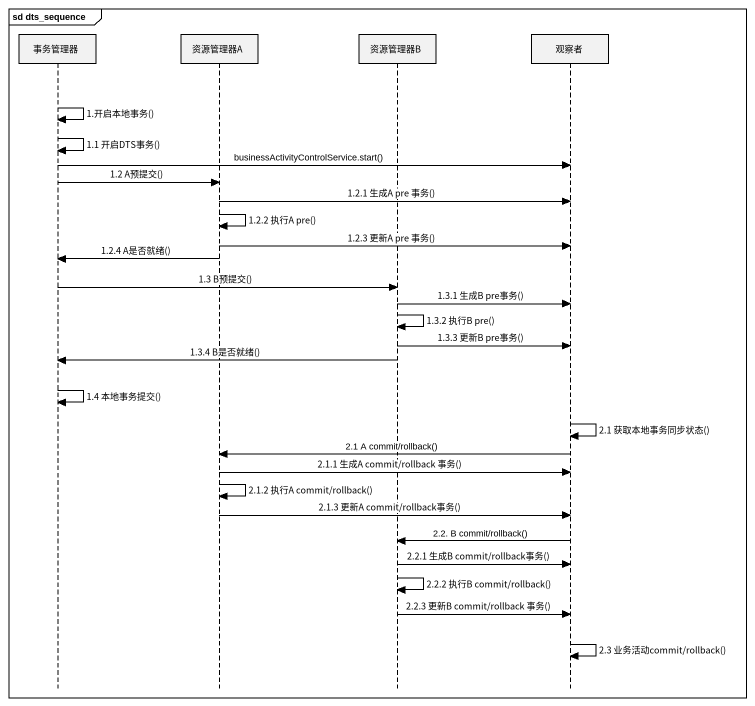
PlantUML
@startuml
mainframe sd dts_sequence
hide footbox
participant 事务管理器
participant 资源管理器A
participant 资源管理器B
participant 观察者

事务管理器 -> 事务管理器 : 1.开启本地事务()
事务管理器 -> 事务管理器 : 1.1 开启DTS事务()
事务管理器 -> 观察者 : businessActivityControlService.start()
事务管理器 -> 资源管理器A : 1.2 A预提交()
资源管理器A -> 观察者 : 1.2.1 生成A pre 事务()
资源管理器A -> 资源管理器A : 1.2.2 执行A pre()
资源管理器A -> 观察者 : 1.2.3 更新A pre 事务()
资源管理器A -> 事务管理器 : 1.2.4 A是否就绪()
事务管理器 -> 资源管理器B : 1.3 B预提交()
资源管理器B -> 观察者 : 1.3.1 生成B pre事务()
资源管理器B -> 资源管理器B : 1.3.2 执行B pre()
资源管理器B -> 观察者 : 1.3.3 更新B pre事务()
资源管理器B -> 事务管理器 : 1.3.4 B是否就绪()
事务管理器 -> 事务管理器 : 1.4 本地事务提交()
观察者 -> 观察者 : 2.1 获取本地事务同步状态()
观察者 -> 资源管理器A : 2.1 A commit/rollback()
资源管理器A -> 观察者 : 2.1.1 生成A commit/rollback 事务()
资源管理器A -> 资源管理器A : 2.1.2 执行A commit/rollback()
资源管理器A -> 观察者 : 2.1.3 更新A commit/rollback事务()
观察者 -> 资源管理器B : 2.2. B commit/rollback()
资源管理器B -> 观察者 : 2.2.1 生成B commit/rollback事务()
资源管理器B -> 资源管理器B : 2.2.2 执行B commit/rollback()
资源管理器B -> 观察者 : 2.2.3 更新B commit/rollback 事务()
观察者 -> 观察者 : 2.3 业务活动commit/rollback()
@enduml
